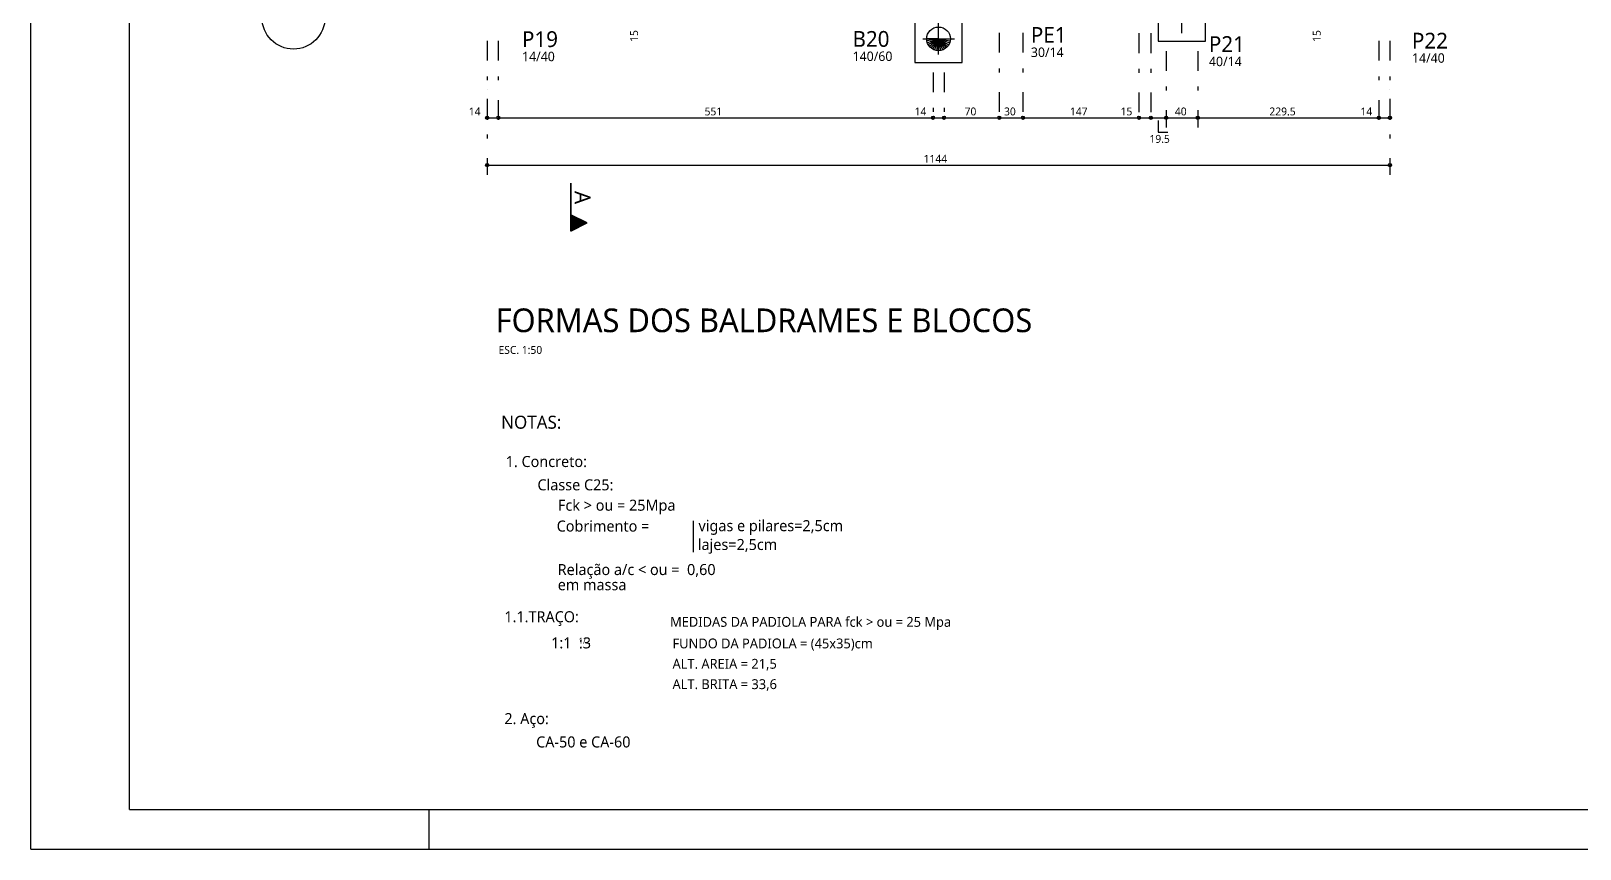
# Model space of a CAD drawing. Extents: x 18.6 to 89.5, y 0 to 61.7.
# Drawn here: x 18.59 to 57.85, y 0 to 20.73 of the extents above; entities that cross this region are included whole.
import ezdxf

# ---------------------------------------------------------------- set-up
doc = ezdxf.new("R2010")
doc.units = 0
doc.header["$MEASUREMENT"] = 0
doc.linetypes.add('ESTILO_TQS_0003', pattern=[1.5, 0.5, -0.4, 0.1, -0.5])
for name, color, linetype in [('1', 1, 'CONTINUOUS'), ('12', 12, 'CONTINUOUS'), ('2', 2, 'CONTINUOUS'), ('3', 3, 'CONTINUOUS'), ('5', 5, 'CONTINUOUS'), ('6', 6, 'CONTINUOUS')]:
    doc.layers.add(name, color=color, linetype=linetype)
doc.styles.add('TQS_LUCIDA_SANS_UNICODE', font='L_10646.TTF')

msp = doc.modelspace()

# ---------------------------------------------------------------- linework, layer by layer
at = {"layer": '1', "linetype": 'Continuous'}
for p, q in [((18.588, 0), (18.588, 28.088)), ((47.362, 20.473), (47.362, 20.473)), ((47.362, 20.473), (47.362, 20.473)), ((48.162, 20.473), (48.162, 20.473)), ((48.162, 20.473), (48.162, 20.473)), ((41.452, 19.933), (41.452, 19.933)), ((41.452, 19.933), (41.452, 19.933)), ((41.732, 19.933), (41.732, 19.933)), ((41.732, 19.933), (41.732, 19.933)), ((30.152, 19.259), (30.152, 19.259)), ((53.032, 19.259), (53.032, 19.259)), ((30.152, 18.533), (30.432, 18.533)), ((30.432, 18.533), (41.452, 18.533)), ((41.452, 18.533), (41.732, 18.533)), ((41.732, 18.533), (43.132, 18.533)), ((43.132, 18.533), (43.732, 18.533)), ((43.732, 18.533), (46.672, 18.533)), ((46.672, 18.533), (46.972, 18.533)), ((46.972, 18.533), (47.362, 18.533)), ((47.16, 18.462), (47.16, 18.168)), ((47.362, 18.533), (48.162, 18.533)), ((48.162, 18.533), (52.752, 18.533)), ((52.752, 18.533), (53.032, 18.533)), ((47.16, 18.168), (47.405, 18.168)), ((30.152, 17.333), (53.032, 17.333)), ((28.67, 1), (28.67, 0)), ((18.588, 0), (89.5, 0))]:
    msp.add_line(p, q, dxfattribs=at)
at = {"layer": '1', "linetype": 'ESTILO_TQS_0003'}
for p, q in [((30.152, 20.483), (30.152, 18.283)), ((30.432, 20.483), (30.432, 18.283)), ((30.432, 20.483), (30.432, 18.283)), ((43.132, 20.683), (43.132, 18.283)), ((43.132, 20.683), (43.132, 18.283)), ((43.732, 20.683), (43.732, 18.283)), ((43.732, 20.683), (43.732, 18.283)), ((46.672, 20.673), (46.672, 18.283)), ((46.672, 20.673), (46.672, 18.283)), ((46.972, 20.673), (46.972, 18.283)), ((46.972, 20.673), (46.972, 18.283)), ((52.752, 20.483), (52.752, 18.283)), ((52.752, 20.483), (52.752, 18.283)), ((53.032, 20.483), (53.032, 18.283)), ((47.362, 20.223), (47.362, 18.283)), ((47.362, 20.223), (47.362, 18.283)), ((48.162, 20.223), (48.162, 18.283)), ((48.162, 20.223), (48.162, 18.283)), ((41.452, 19.683), (41.452, 18.283)), ((41.452, 19.683), (41.452, 18.283)), ((41.732, 19.683), (41.732, 18.283)), ((41.732, 19.683), (41.732, 18.283)), ((30.152, 19.009), (30.152, 17.083)), ((53.032, 19.009), (53.032, 17.083))]:
    msp.add_line(p, q, dxfattribs=at)
at = {"layer": '1', "linetype": 'Continuous'}
for centre, radius in [((30.152, 18.533), 0.04), ((30.152, 18.533), 0.02), ((30.432, 18.533), 0.04), ((30.432, 18.533), 0.04), ((30.432, 18.533), 0.02), ((30.432, 18.533), 0.02), ((41.452, 18.533), 0.04), ((41.452, 18.533), 0.04), ((41.452, 18.533), 0.02), ((41.452, 18.533), 0.02), ((41.732, 18.533), 0.04), ((41.732, 18.533), 0.04), ((41.732, 18.533), 0.02), ((41.732, 18.533), 0.02), ((43.132, 18.533), 0.04), ((43.132, 18.533), 0.04), ((43.132, 18.533), 0.02), ((43.132, 18.533), 0.02), ((43.732, 18.533), 0.04), ((43.732, 18.533), 0.04), ((43.732, 18.533), 0.02), ((43.732, 18.533), 0.02), ((46.672, 18.533), 0.04), ((46.672, 18.533), 0.04), ((46.672, 18.533), 0.02), ((46.672, 18.533), 0.02), ((46.972, 18.533), 0.04), ((46.972, 18.533), 0.04), ((46.972, 18.533), 0.02), ((46.972, 18.533), 0.02), ((47.362, 18.533), 0.04), ((47.362, 18.533), 0.04), ((47.362, 18.533), 0.02), ((47.362, 18.533), 0.02), ((48.162, 18.533), 0.04), ((48.162, 18.533), 0.04), ((48.162, 18.533), 0.02), ((48.162, 18.533), 0.02), ((52.752, 18.533), 0.04), ((52.752, 18.533), 0.04), ((52.752, 18.533), 0.02), ((52.752, 18.533), 0.02), ((53.032, 18.533), 0.04), ((53.032, 18.533), 0.02), ((30.152, 17.333), 0.04), ((30.152, 17.333), 0.02), ((53.032, 17.333), 0.04), ((53.032, 17.333), 0.02)]:
    msp.add_circle(centre, radius, dxfattribs=at)
at = {"layer": '12', "linetype": 'Continuous'}
for q in [(21.088, 60.687), (88.5, 1)]:
    msp.add_line((21.088, 1), q, dxfattribs=at)
at = {"layer": '2', "linetype": 'Continuous'}
for p, q in [((47.762, 20.673), (47.762, 21.473)), ((41.592, 20.133), (41.592, 20.933)), ((41.192, 20.533), (41.992, 20.533)), ((41.592, 20.533), (41.292, 20.533)), ((41.592, 20.533), (41.296, 20.481)), ((41.592, 20.533), (41.31, 20.43)), ((41.592, 20.533), (41.332, 20.383)), ((41.592, 20.533), (41.362, 20.34)), ((41.592, 20.533), (41.399, 20.303)), ((41.592, 20.533), (41.442, 20.273)), ((41.592, 20.533), (41.489, 20.251)), ((41.592, 20.533), (41.54, 20.237)), ((41.592, 20.533), (41.592, 20.233)), ((41.592, 20.533), (41.644, 20.237)), ((41.592, 20.533), (41.694, 20.251)), ((41.592, 20.533), (41.742, 20.273)), ((41.592, 20.533), (41.784, 20.303)), ((41.592, 20.533), (41.821, 20.34)), ((41.592, 20.533), (41.851, 20.383)), ((41.592, 20.533), (41.874, 20.43)), ((41.592, 20.533), (41.887, 20.481)), ((41.592, 20.533), (41.892, 20.533))]:
    msp.add_line(p, q, dxfattribs=at)
for points in [[(42.192, 19.933), (42.192, 22.733), (40.992, 22.733), (40.992, 19.933), (42.192, 19.933)], [(47.162, 20.473), (48.362, 20.473), (48.362, 21.673), (47.162, 21.673), (47.162, 20.473)]]:
    msp.add_lwpolyline(points, dxfattribs=at)
for centre, radius in [((25.242, 21.073), 0.8), ((41.592, 20.533), 0.3)]:
    msp.add_circle(centre, radius, dxfattribs=at)
at = {"layer": '3', "linetype": 'Continuous'}
for p, q in [((32.271, 16.877), (32.271, 15.661)), ((32.273, 15.664), (32.273, 16.877)), ((32.271, 15.661), (32.686, 15.868)), ((32.686, 15.868), (32.273, 16.075)), ((32.682, 15.868), (32.273, 16.073)), ((32.273, 15.664), (32.682, 15.868)), ((32.303, 15.677), (32.303, 16.06)), ((32.335, 15.693), (32.335, 16.044)), ((32.367, 15.709), (32.367, 16.028)), ((32.399, 15.725), (32.399, 16.012)), ((32.431, 15.741), (32.431, 15.996)), ((32.462, 15.757), (32.462, 15.98)), ((32.494, 15.773), (32.494, 15.964)), ((32.526, 15.789), (32.526, 15.948)), ((32.558, 15.805), (32.558, 15.932)), ((32.59, 15.821), (32.59, 15.916)), ((32.622, 15.837), (32.622, 15.9)), ((32.654, 15.853), (32.654, 15.888)), ((35.369, 8.317), (35.369, 7.525))]:
    msp.add_line(p, q, dxfattribs=at)

# ---------------------------------------------------------------- texts
at = {"layer": '1', "linetype": 'Continuous', "style": 'TQS_LUCIDA_SANS_UNICODE'}
for p in [(33.975, 20.456), (51.278, 20.456)]:
    msp.add_text('15', height=0.2, rotation=90, dxfattribs=at).set_placement(p)
for s, p in [('14', (29.685, 18.593)), ('551', (35.662, 18.593)), ('14', (40.985, 18.593)), ('70', (42.252, 18.593)), ('30', (43.252, 18.593)), ('147', (44.922, 18.593)), ('15', (46.205, 18.593)), ('40', (47.582, 18.593)), ('229.5', (49.977, 18.593)), ('14', (52.285, 18.593)), ('19.5', (46.937, 17.898)), ('1144', (41.212, 17.393)), ('ESC. 1:50', (30.439, 12.549))]:
    msp.add_text(s, height=0.2, dxfattribs=at).set_placement(p)
at = {"layer": '3', "linetype": 'Continuous', "style": 'TQS_LUCIDA_SANS_UNICODE'}
for s, height, p in [('14/40', 0.24, (31.034, 19.966)), ('140/60', 0.24, (39.413, 19.971)), ('30/14', 0.24, (43.932, 20.073)), ('40/14', 0.24, (48.445, 19.841)), ('14/40', 0.24, (53.591, 19.927)), ('NOTAS:', 0.33, (30.505, 10.652)), ('1. Concreto:', 0.28, (30.621, 9.681)), ('Classe C25:', 0.28, (31.426, 9.09)), ('Fck > ou = 25Mpa', 0.28, (31.945, 8.574)), ('Cobrimento = ', 0.28, (31.913, 8.045)), ('vigas e pilares=2,5cm', 0.28, (35.507, 8.055)), ('lajes=2,5cm', 0.28, (35.49, 7.578)), ('Relação a/c < ou =  0,60', 0.28, (31.938, 6.943)), ('em massa', 0.28, (31.94, 6.559)), ('1.1.TRAÇO:', 0.28, (30.587, 5.747)), ('MEDIDAS DA PADIOLA PARA fck > ou = 25 Mpa', 0.25, (34.788, 5.632)), ('1:1  :3', 0.28, (31.773, 5.085)), ('1/2', 0.15, (32.47, 5.203)), ('FUNDO DA PADIOLA = (45x35)cm', 0.25, (34.849, 5.085)), ('ALT. AREIA = 21,5', 0.25, (34.849, 4.569)), ('ALT. BRITA = 33,6', 0.25, (34.849, 4.053)), ('2. Aço:', 0.28, (30.587, 3.165)), ('CA-50 e CA-60', 0.28, (31.392, 2.574))]:
    msp.add_text(s, height=height, dxfattribs=at).set_placement(p)
msp.add_text('A', height=0.4, rotation=270, dxfattribs=at).set_placement((32.371, 16.677))
at = {"layer": '5', "linetype": 'Continuous', "style": 'TQS_LUCIDA_SANS_UNICODE'}
for s, p in [('PE1', (43.932, 20.433)), ('P19', (31.034, 20.326)), ('B20', (39.413, 20.331)), ('P21', (48.445, 20.201)), ('P22', (53.591, 20.287))]:
    msp.add_text(s, height=0.4, dxfattribs=at).set_placement(p)
at = {"layer": '6', "linetype": 'Continuous', "style": 'TQS_LUCIDA_SANS_UNICODE'}
msp.add_text('FORMAS DOS BALDRAMES E BLOCOS', height=0.6, dxfattribs=at).set_placement((30.364, 13.099))

doc.saveas('drawing.dxf')
